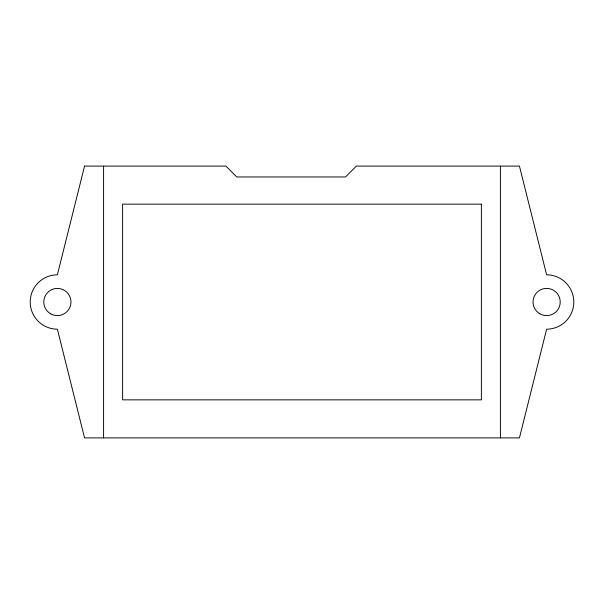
<?xml version="1.0" encoding="UTF-8"?>
<svg xmlns="http://www.w3.org/2000/svg" width="604" height="604" viewBox="0 0 604 604"><rect width="100%" height="100%" fill="white"/><g stroke="black" fill="none" stroke-linecap="round" stroke-linejoin="round"><path stroke-width="0.91" d="M500.414 166.1L500.414 437.9M103.586 166.1L103.586 437.9M84.56 166.1L57.38 274.82A27.18 27.18 0 0 0 30.2 302A27.18 27.18 0 0 0 57.38 329.18L84.56 437.9L519.44 437.9L546.62 329.18A27.18 27.18 0 0 0 573.8 302A27.18 27.18 0 0 0 546.62 274.82L519.44 166.1L356.36 166.1L345.488 176.972L236.768 176.972L225.896 166.1L84.56 166.1M481.388 204.152L122.612 204.152L122.612 399.848L481.388 399.848L481.388 204.152M50.585 313.77A13.59 13.59 0 0 0 70.97 302A13.59 13.59 0 0 0 50.585 290.23A13.59 13.59 0 0 0 50.585 313.77M539.825 313.77A13.59 13.59 0 0 0 560.21 302A13.59 13.59 0 0 0 539.825 290.23A13.59 13.59 0 0 0 539.825 313.77"/></g></svg>
